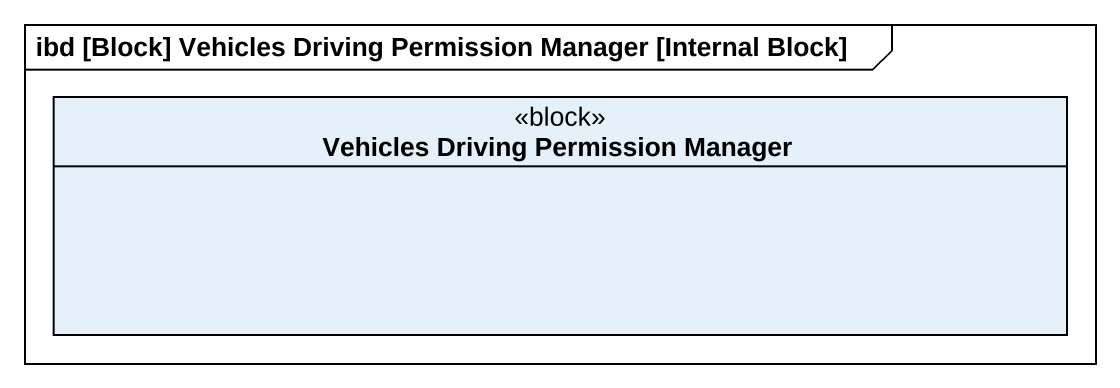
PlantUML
@startuml
mainframe ibd [Block] Vehicles Driving Permission Manager [Internal Block]
hide circle
hide empty members
class "Vehicles Driving Permission Manager" as Vehicles_Driving_Permission <<block>>
@enduml
